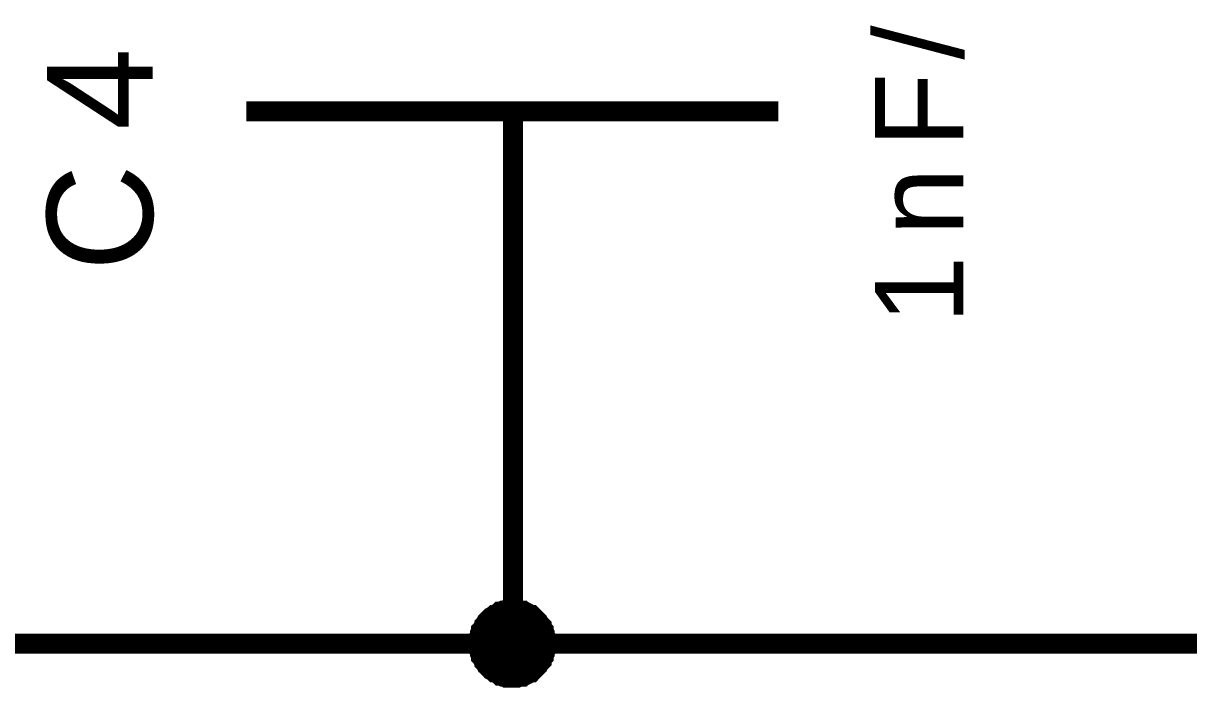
# Model space of a CAD drawing. Header units: millimetres. Extents: x -2024 to 917, y -725 to 13.
# Drawn here: x 314.8 to 332.31, y -309.45 to -299.47 of the extents above; entities that cross this region are included whole.
import ezdxf

# ---------------------------------------------------------------- set-up
doc = ezdxf.new("R2010")
doc.units = ezdxf.units.MM
doc.layers.add('Sheet', color=255, linetype='Continuous')
doc.styles.get("Standard").update_dxf_attribs({"font": 'arial.ttf'})

msp = doc.modelspace()

# ---------------------------------------------------------------- linework, layer by layer
at = {"layer": 'Sheet'}
for points, const_width in [([(334.637, -286.285), (334.637, -308.788), (322.157, -308.788)], 0.3), ([(318.152, -300.79), (326.146, -300.79)], 0.3), ([(322.157, -300.79), (322.157, -303.788)], 0.3), ([(322.157, -303.788), (322.157, -308.788)], 0.3), ([(321.644, -308.788), (321.644, -308.755), (321.644, -308.739), (321.644, -308.706), (321.661, -308.689), (321.661, -308.656), (321.661, -308.639), (321.677, -308.606), (321.677, -308.59), (321.694, -308.573), (321.71, -308.54), (321.727, -308.523), (321.727, -308.507), (321.743, -308.49), (321.76, -308.457), (321.777, -308.441), (321.793, -308.424), (321.81, -308.408), (321.826, -308.391), (321.859, -308.374), (321.876, -308.358), (321.892, -308.358), (321.909, -308.341), (321.942, -308.325), (321.959, -308.308), (321.975, -308.308), (322.008, -308.292), (322.025, -308.292), (322.058, -308.292), (322.075, -308.275), (322.108, -308.275), (322.124, -308.275), (322.157, -308.275)], 0.3), ([(321.644, -308.788), (321.644, -308.755), (321.644, -308.739), (321.644, -308.706), (321.661, -308.689), (321.661, -308.656), (321.661, -308.639), (321.677, -308.606), (321.677, -308.59), (321.694, -308.573), (321.71, -308.54), (321.727, -308.523), (321.727, -308.507), (321.743, -308.49), (321.76, -308.457), (321.777, -308.441), (321.793, -308.424), (321.81, -308.408), (321.826, -308.391), (321.859, -308.374), (321.876, -308.358), (321.892, -308.358), (321.909, -308.341), (321.942, -308.325), (321.959, -308.308), (321.975, -308.308), (322.008, -308.292), (322.025, -308.292), (322.058, -308.292), (322.075, -308.275), (322.108, -308.275), (322.124, -308.275), (322.157, -308.275)], 0.3), ([(321.644, -308.788), (321.644, -308.755), (321.644, -308.739), (321.644, -308.706), (321.661, -308.689), (321.661, -308.656), (321.661, -308.639), (321.677, -308.606), (321.677, -308.59), (321.694, -308.573), (321.71, -308.54), (321.727, -308.523), (321.727, -308.507), (321.743, -308.49), (321.76, -308.457), (321.777, -308.441), (321.793, -308.424), (321.81, -308.408), (321.826, -308.391), (321.859, -308.374), (321.876, -308.358), (321.892, -308.358), (321.909, -308.341), (321.942, -308.325), (321.959, -308.308), (321.975, -308.308), (322.008, -308.292), (322.025, -308.292), (322.058, -308.292), (322.075, -308.275), (322.108, -308.275), (322.124, -308.275), (322.157, -308.275)], 0.3), ([(321.644, -308.788), (321.644, -308.755), (321.644, -308.739), (321.644, -308.706), (321.661, -308.689), (321.661, -308.656), (321.661, -308.639), (321.677, -308.606), (321.677, -308.59), (321.694, -308.573), (321.71, -308.54), (321.727, -308.523), (321.727, -308.507), (321.743, -308.49), (321.76, -308.457), (321.777, -308.441), (321.793, -308.424), (321.81, -308.408), (321.826, -308.391), (321.859, -308.374), (321.876, -308.358), (321.892, -308.358), (321.909, -308.341), (321.942, -308.325), (321.959, -308.308), (321.975, -308.308), (322.008, -308.292), (322.025, -308.292), (322.058, -308.292), (322.075, -308.275), (322.108, -308.275), (322.124, -308.275), (322.157, -308.275)], 0.3), ([(321.644, -308.788), (321.644, -308.755), (321.644, -308.739), (321.644, -308.706), (321.661, -308.689), (321.661, -308.656), (321.661, -308.639), (321.677, -308.606), (321.677, -308.59), (321.694, -308.573), (321.71, -308.54), (321.727, -308.523), (321.727, -308.507), (321.743, -308.49), (321.76, -308.457), (321.777, -308.441), (321.793, -308.424), (321.81, -308.408), (321.826, -308.391), (321.859, -308.374), (321.876, -308.358), (321.892, -308.358), (321.909, -308.341), (321.942, -308.325), (321.959, -308.308), (321.975, -308.308), (322.008, -308.292), (322.025, -308.292), (322.058, -308.292), (322.075, -308.275), (322.108, -308.275), (322.124, -308.275), (322.157, -308.275)], 0.3), ([(321.644, -308.788), (321.644, -308.755), (321.644, -308.739), (321.644, -308.706), (321.661, -308.689), (321.661, -308.656), (321.661, -308.639), (321.677, -308.606), (321.677, -308.59), (321.694, -308.573), (321.71, -308.54), (321.727, -308.523), (321.727, -308.507), (321.743, -308.49), (321.76, -308.457), (321.777, -308.441), (321.793, -308.424), (321.81, -308.408), (321.826, -308.391), (321.859, -308.374), (321.876, -308.358), (321.892, -308.358), (321.909, -308.341), (321.942, -308.325), (321.959, -308.308), (321.975, -308.308), (322.008, -308.292), (322.025, -308.292), (322.058, -308.292), (322.075, -308.275), (322.108, -308.275), (322.124, -308.275), (322.157, -308.275)], 0.3), ([(321.644, -308.788), (321.644, -308.755), (321.644, -308.739), (321.644, -308.706), (321.661, -308.689), (321.661, -308.656), (321.661, -308.639), (321.677, -308.606), (321.677, -308.59), (321.694, -308.573), (321.71, -308.54), (321.727, -308.523), (321.727, -308.507), (321.743, -308.49), (321.76, -308.457), (321.777, -308.441), (321.793, -308.424), (321.81, -308.408), (321.826, -308.391), (321.859, -308.374), (321.876, -308.358), (321.892, -308.358), (321.909, -308.341), (321.942, -308.325), (321.959, -308.308), (321.975, -308.308), (322.008, -308.292), (322.025, -308.292), (322.058, -308.292), (322.075, -308.275), (322.108, -308.275), (322.124, -308.275), (322.157, -308.275)], 0.0991), ([(321.644, -308.788), (321.644, -308.755), (321.644, -308.739), (321.644, -308.706), (321.661, -308.689), (321.661, -308.656), (321.661, -308.639), (321.677, -308.606), (321.677, -308.59), (321.694, -308.573), (321.71, -308.54), (321.727, -308.523), (321.727, -308.507), (321.743, -308.49), (321.76, -308.457), (321.777, -308.441), (321.793, -308.424), (321.81, -308.408), (321.826, -308.391), (321.859, -308.374), (321.876, -308.358), (321.892, -308.358), (321.909, -308.341), (321.942, -308.325), (321.959, -308.308), (321.975, -308.308), (322.008, -308.292), (322.025, -308.292), (322.058, -308.292), (322.075, -308.275), (322.108, -308.275), (322.124, -308.275), (322.157, -308.275)], 0.0991), ([(321.644, -308.788), (321.644, -308.755), (321.644, -308.739), (321.644, -308.706), (321.661, -308.689), (321.661, -308.656), (321.661, -308.639), (321.677, -308.606), (321.677, -308.59), (321.694, -308.573), (321.71, -308.54), (321.727, -308.523), (321.727, -308.507), (321.743, -308.49), (321.76, -308.457), (321.777, -308.441), (321.793, -308.424), (321.81, -308.408), (321.826, -308.391), (321.859, -308.374), (321.876, -308.358), (321.892, -308.358), (321.909, -308.341), (321.942, -308.325), (321.959, -308.308), (321.975, -308.308), (322.008, -308.292), (322.025, -308.292), (322.058, -308.292), (322.075, -308.275), (322.108, -308.275), (322.124, -308.275), (322.157, -308.275)], 0.0991), ([(321.644, -308.788), (321.644, -308.755), (321.644, -308.739), (321.644, -308.706), (321.661, -308.689), (321.661, -308.656), (321.661, -308.639), (321.677, -308.606), (321.677, -308.59), (321.694, -308.573), (321.71, -308.54), (321.727, -308.523), (321.727, -308.507), (321.743, -308.49), (321.76, -308.457), (321.777, -308.441), (321.793, -308.424), (321.81, -308.408), (321.826, -308.391), (321.859, -308.374), (321.876, -308.358), (321.892, -308.358), (321.909, -308.341), (321.942, -308.325), (321.959, -308.308), (321.975, -308.308), (322.008, -308.292), (322.025, -308.292), (322.058, -308.292), (322.075, -308.275), (322.108, -308.275), (322.124, -308.275), (322.157, -308.275)], 0.0991), ([(321.644, -308.788), (321.644, -308.755), (321.644, -308.739), (321.644, -308.706), (321.661, -308.689), (321.661, -308.656), (321.661, -308.639), (321.677, -308.606), (321.677, -308.59), (321.694, -308.573), (321.71, -308.54), (321.727, -308.523), (321.727, -308.507), (321.743, -308.49), (321.76, -308.457), (321.777, -308.441), (321.793, -308.424), (321.81, -308.408), (321.826, -308.391), (321.859, -308.374), (321.876, -308.358), (321.892, -308.358), (321.909, -308.341), (321.942, -308.325), (321.959, -308.308), (321.975, -308.308), (322.008, -308.292), (322.025, -308.292), (322.058, -308.292), (322.075, -308.275), (322.108, -308.275), (322.124, -308.275), (322.157, -308.275)], 0.0991), ([(321.644, -308.788), (321.644, -308.755), (321.644, -308.739), (321.644, -308.706), (321.661, -308.689), (321.661, -308.656), (321.661, -308.639), (321.677, -308.606), (321.677, -308.59), (321.694, -308.573), (321.71, -308.54), (321.727, -308.523), (321.727, -308.507), (321.743, -308.49), (321.76, -308.457), (321.777, -308.441), (321.793, -308.424), (321.81, -308.408), (321.826, -308.391), (321.859, -308.374), (321.876, -308.358), (321.892, -308.358), (321.909, -308.341), (321.942, -308.325), (321.959, -308.308), (321.975, -308.308), (322.008, -308.292), (322.025, -308.292), (322.058, -308.292), (322.075, -308.275), (322.108, -308.275), (322.124, -308.275), (322.157, -308.275)], 0.0991), ([(322.157, -308.275), (322.157, -308.275)], 0.3), ([(322.157, -308.275), (322.174, -308.275), (322.207, -308.275), (322.223, -308.275), (322.257, -308.292), (322.273, -308.292), (322.306, -308.292), (322.323, -308.308), (322.339, -308.308), (322.372, -308.325), (322.389, -308.341), (322.406, -308.358), (322.439, -308.358), (322.455, -308.374), (322.472, -308.391), (322.488, -308.408), (322.505, -308.424), (322.521, -308.441), (322.538, -308.457), (322.554, -308.49), (322.571, -308.507), (322.588, -308.523), (322.588, -308.54), (322.604, -308.573), (322.621, -308.59), (322.621, -308.606), (322.637, -308.639), (322.637, -308.656), (322.637, -308.689), (322.654, -308.706), (322.654, -308.739), (322.654, -308.755), (322.654, -308.788)], 0.3), ([(322.157, -308.275), (322.157, -308.275)], 0.3), ([(322.157, -308.275), (322.174, -308.275), (322.207, -308.275), (322.223, -308.275), (322.257, -308.292), (322.273, -308.292), (322.306, -308.292), (322.323, -308.308), (322.339, -308.308), (322.372, -308.325), (322.389, -308.341), (322.406, -308.358), (322.439, -308.358), (322.455, -308.374), (322.472, -308.391), (322.488, -308.408), (322.505, -308.424), (322.521, -308.441), (322.538, -308.457), (322.554, -308.49), (322.571, -308.507), (322.588, -308.523), (322.588, -308.54), (322.604, -308.573), (322.621, -308.59), (322.621, -308.606), (322.637, -308.639), (322.637, -308.656), (322.637, -308.689), (322.654, -308.706), (322.654, -308.739), (322.654, -308.755), (322.654, -308.788)], 0.3), ([(322.157, -308.275), (322.157, -308.275)], 0.3), ([(322.157, -308.275), (322.174, -308.275), (322.207, -308.275), (322.223, -308.275), (322.257, -308.292), (322.273, -308.292), (322.306, -308.292), (322.323, -308.308), (322.339, -308.308), (322.372, -308.325), (322.389, -308.341), (322.406, -308.358), (322.439, -308.358), (322.455, -308.374), (322.472, -308.391), (322.488, -308.408), (322.505, -308.424), (322.521, -308.441), (322.538, -308.457), (322.554, -308.49), (322.571, -308.507), (322.588, -308.523), (322.588, -308.54), (322.604, -308.573), (322.621, -308.59), (322.621, -308.606), (322.637, -308.639), (322.637, -308.656), (322.637, -308.689), (322.654, -308.706), (322.654, -308.739), (322.654, -308.755), (322.654, -308.788)], 0.3), ([(322.157, -308.275), (322.157, -308.275)], 0.3), ([(322.157, -308.275), (322.174, -308.275), (322.207, -308.275), (322.223, -308.275), (322.257, -308.292), (322.273, -308.292), (322.306, -308.292), (322.323, -308.308), (322.339, -308.308), (322.372, -308.325), (322.389, -308.341), (322.406, -308.358), (322.439, -308.358), (322.455, -308.374), (322.472, -308.391), (322.488, -308.408), (322.505, -308.424), (322.521, -308.441), (322.538, -308.457), (322.554, -308.49), (322.571, -308.507), (322.588, -308.523), (322.588, -308.54), (322.604, -308.573), (322.621, -308.59), (322.621, -308.606), (322.637, -308.639), (322.637, -308.656), (322.637, -308.689), (322.654, -308.706), (322.654, -308.739), (322.654, -308.755), (322.654, -308.788)], 0.3), ([(322.157, -308.275), (322.157, -308.275)], 0.3), ([(322.157, -308.275), (322.174, -308.275), (322.207, -308.275), (322.223, -308.275), (322.257, -308.292), (322.273, -308.292), (322.306, -308.292), (322.323, -308.308), (322.339, -308.308), (322.372, -308.325), (322.389, -308.341), (322.406, -308.358), (322.439, -308.358), (322.455, -308.374), (322.472, -308.391), (322.488, -308.408), (322.505, -308.424), (322.521, -308.441), (322.538, -308.457), (322.554, -308.49), (322.571, -308.507), (322.588, -308.523), (322.588, -308.54), (322.604, -308.573), (322.621, -308.59), (322.621, -308.606), (322.637, -308.639), (322.637, -308.656), (322.637, -308.689), (322.654, -308.706), (322.654, -308.739), (322.654, -308.755), (322.654, -308.788)], 0.3), ([(322.157, -308.275), (322.157, -308.275)], 0.3), ([(322.157, -308.275), (322.174, -308.275), (322.207, -308.275), (322.223, -308.275), (322.257, -308.292), (322.273, -308.292), (322.306, -308.292), (322.323, -308.308), (322.339, -308.308), (322.372, -308.325), (322.389, -308.341), (322.406, -308.358), (322.439, -308.358), (322.455, -308.374), (322.472, -308.391), (322.488, -308.408), (322.505, -308.424), (322.521, -308.441), (322.538, -308.457), (322.554, -308.49), (322.571, -308.507), (322.588, -308.523), (322.588, -308.54), (322.604, -308.573), (322.621, -308.59), (322.621, -308.606), (322.637, -308.639), (322.637, -308.656), (322.637, -308.689), (322.654, -308.706), (322.654, -308.739), (322.654, -308.755), (322.654, -308.788)], 0.3), ([(322.157, -308.275), (322.157, -308.275)], 0.0991), ([(322.157, -308.275), (322.174, -308.275), (322.207, -308.275), (322.223, -308.275), (322.257, -308.292), (322.273, -308.292), (322.306, -308.292), (322.323, -308.308), (322.339, -308.308), (322.372, -308.325), (322.389, -308.341), (322.406, -308.358), (322.439, -308.358), (322.455, -308.374), (322.472, -308.391), (322.488, -308.408), (322.505, -308.424), (322.521, -308.441), (322.538, -308.457), (322.554, -308.49), (322.571, -308.507), (322.588, -308.523), (322.588, -308.54), (322.604, -308.573), (322.621, -308.59), (322.621, -308.606), (322.637, -308.639), (322.637, -308.656), (322.637, -308.689), (322.654, -308.706), (322.654, -308.739), (322.654, -308.755), (322.654, -308.788)], 0.0991), ([(322.157, -308.275), (322.157, -308.275)], 0.0991), ([(322.157, -308.275), (322.174, -308.275), (322.207, -308.275), (322.223, -308.275), (322.257, -308.292), (322.273, -308.292), (322.306, -308.292), (322.323, -308.308), (322.339, -308.308), (322.372, -308.325), (322.389, -308.341), (322.406, -308.358), (322.439, -308.358), (322.455, -308.374), (322.472, -308.391), (322.488, -308.408), (322.505, -308.424), (322.521, -308.441), (322.538, -308.457), (322.554, -308.49), (322.571, -308.507), (322.588, -308.523), (322.588, -308.54), (322.604, -308.573), (322.621, -308.59), (322.621, -308.606), (322.637, -308.639), (322.637, -308.656), (322.637, -308.689), (322.654, -308.706), (322.654, -308.739), (322.654, -308.755), (322.654, -308.788)], 0.0991), ([(322.157, -308.275), (322.157, -308.275)], 0.0991), ([(322.157, -308.275), (322.174, -308.275), (322.207, -308.275), (322.223, -308.275), (322.257, -308.292), (322.273, -308.292), (322.306, -308.292), (322.323, -308.308), (322.339, -308.308), (322.372, -308.325), (322.389, -308.341), (322.406, -308.358), (322.439, -308.358), (322.455, -308.374), (322.472, -308.391), (322.488, -308.408), (322.505, -308.424), (322.521, -308.441), (322.538, -308.457), (322.554, -308.49), (322.571, -308.507), (322.588, -308.523), (322.588, -308.54), (322.604, -308.573), (322.621, -308.59), (322.621, -308.606), (322.637, -308.639), (322.637, -308.656), (322.637, -308.689), (322.654, -308.706), (322.654, -308.739), (322.654, -308.755), (322.654, -308.788)], 0.0991), ([(322.157, -308.275), (322.157, -308.275)], 0.0991), ([(322.157, -308.275), (322.174, -308.275), (322.207, -308.275), (322.223, -308.275), (322.257, -308.292), (322.273, -308.292), (322.306, -308.292), (322.323, -308.308), (322.339, -308.308), (322.372, -308.325), (322.389, -308.341), (322.406, -308.358), (322.439, -308.358), (322.455, -308.374), (322.472, -308.391), (322.488, -308.408), (322.505, -308.424), (322.521, -308.441), (322.538, -308.457), (322.554, -308.49), (322.571, -308.507), (322.588, -308.523), (322.588, -308.54), (322.604, -308.573), (322.621, -308.59), (322.621, -308.606), (322.637, -308.639), (322.637, -308.656), (322.637, -308.689), (322.654, -308.706), (322.654, -308.739), (322.654, -308.755), (322.654, -308.788)], 0.0991), ([(322.157, -308.275), (322.157, -308.275)], 0.0991), ([(322.157, -308.275), (322.174, -308.275), (322.207, -308.275), (322.223, -308.275), (322.257, -308.292), (322.273, -308.292), (322.306, -308.292), (322.323, -308.308), (322.339, -308.308), (322.372, -308.325), (322.389, -308.341), (322.406, -308.358), (322.439, -308.358), (322.455, -308.374), (322.472, -308.391), (322.488, -308.408), (322.505, -308.424), (322.521, -308.441), (322.538, -308.457), (322.554, -308.49), (322.571, -308.507), (322.588, -308.523), (322.588, -308.54), (322.604, -308.573), (322.621, -308.59), (322.621, -308.606), (322.637, -308.639), (322.637, -308.656), (322.637, -308.689), (322.654, -308.706), (322.654, -308.739), (322.654, -308.755), (322.654, -308.788)], 0.0991), ([(322.157, -308.275), (322.157, -308.275)], 0.0991), ([(322.157, -308.275), (322.174, -308.275), (322.207, -308.275), (322.223, -308.275), (322.257, -308.292), (322.273, -308.292), (322.306, -308.292), (322.323, -308.308), (322.339, -308.308), (322.372, -308.325), (322.389, -308.341), (322.406, -308.358), (322.439, -308.358), (322.455, -308.374), (322.472, -308.391), (322.488, -308.408), (322.505, -308.424), (322.521, -308.441), (322.538, -308.457), (322.554, -308.49), (322.571, -308.507), (322.588, -308.523), (322.588, -308.54), (322.604, -308.573), (322.621, -308.59), (322.621, -308.606), (322.637, -308.639), (322.637, -308.656), (322.637, -308.689), (322.654, -308.706), (322.654, -308.739), (322.654, -308.755), (322.654, -308.788)], 0.0991), ([(322.157, -308.788), (307.162, -308.788), (297.165, -308.788)], 0.3), ([(322.157, -309.302), (322.124, -309.302), (322.108, -309.302), (322.075, -309.302), (322.058, -309.285), (322.025, -309.285), (322.008, -309.285), (321.975, -309.269), (321.959, -309.269), (321.942, -309.252), (321.909, -309.235), (321.892, -309.219), (321.876, -309.219), (321.859, -309.202), (321.826, -309.186), (321.81, -309.169), (321.793, -309.153), (321.777, -309.136), (321.76, -309.12), (321.743, -309.086), (321.727, -309.07), (321.727, -309.053), (321.71, -309.037), (321.694, -309.004), (321.677, -308.987), (321.677, -308.971), (321.661, -308.937), (321.661, -308.921), (321.661, -308.888), (321.644, -308.871), (321.644, -308.838), (321.644, -308.821), (321.644, -308.788)], 0.3), ([(321.644, -308.788), (321.644, -308.788)], 0.3), ([(322.157, -309.302), (322.124, -309.302), (322.108, -309.302), (322.075, -309.302), (322.058, -309.285), (322.025, -309.285), (322.008, -309.285), (321.975, -309.269), (321.959, -309.269), (321.942, -309.252), (321.909, -309.235), (321.892, -309.219), (321.876, -309.219), (321.859, -309.202), (321.826, -309.186), (321.81, -309.169), (321.793, -309.153), (321.777, -309.136), (321.76, -309.12), (321.743, -309.086), (321.727, -309.07), (321.727, -309.053), (321.71, -309.037), (321.694, -309.004), (321.677, -308.987), (321.677, -308.971), (321.661, -308.937), (321.661, -308.921), (321.661, -308.888), (321.644, -308.871), (321.644, -308.838), (321.644, -308.821), (321.644, -308.788)], 0.3), ([(321.644, -308.788), (321.644, -308.788)], 0.3), ([(322.157, -309.302), (322.124, -309.302), (322.108, -309.302), (322.075, -309.302), (322.058, -309.285), (322.025, -309.285), (322.008, -309.285), (321.975, -309.269), (321.959, -309.269), (321.942, -309.252), (321.909, -309.235), (321.892, -309.219), (321.876, -309.219), (321.859, -309.202), (321.826, -309.186), (321.81, -309.169), (321.793, -309.153), (321.777, -309.136), (321.76, -309.12), (321.743, -309.086), (321.727, -309.07), (321.727, -309.053), (321.71, -309.037), (321.694, -309.004), (321.677, -308.987), (321.677, -308.971), (321.661, -308.937), (321.661, -308.921), (321.661, -308.888), (321.644, -308.871), (321.644, -308.838), (321.644, -308.821), (321.644, -308.788)], 0.3), ([(321.644, -308.788), (321.644, -308.788)], 0.3), ([(322.157, -309.302), (322.124, -309.302), (322.108, -309.302), (322.075, -309.302), (322.058, -309.285), (322.025, -309.285), (322.008, -309.285), (321.975, -309.269), (321.959, -309.269), (321.942, -309.252), (321.909, -309.235), (321.892, -309.219), (321.876, -309.219), (321.859, -309.202), (321.826, -309.186), (321.81, -309.169), (321.793, -309.153), (321.777, -309.136), (321.76, -309.12), (321.743, -309.086), (321.727, -309.07), (321.727, -309.053), (321.71, -309.037), (321.694, -309.004), (321.677, -308.987), (321.677, -308.971), (321.661, -308.937), (321.661, -308.921), (321.661, -308.888), (321.644, -308.871), (321.644, -308.838), (321.644, -308.821), (321.644, -308.788)], 0.3), ([(321.644, -308.788), (321.644, -308.788)], 0.3), ([(322.157, -309.302), (322.124, -309.302), (322.108, -309.302), (322.075, -309.302), (322.058, -309.285), (322.025, -309.285), (322.008, -309.285), (321.975, -309.269), (321.959, -309.269), (321.942, -309.252), (321.909, -309.235), (321.892, -309.219), (321.876, -309.219), (321.859, -309.202), (321.826, -309.186), (321.81, -309.169), (321.793, -309.153), (321.777, -309.136), (321.76, -309.12), (321.743, -309.086), (321.727, -309.07), (321.727, -309.053), (321.71, -309.037), (321.694, -309.004), (321.677, -308.987), (321.677, -308.971), (321.661, -308.937), (321.661, -308.921), (321.661, -308.888), (321.644, -308.871), (321.644, -308.838), (321.644, -308.821), (321.644, -308.788)], 0.3), ([(321.644, -308.788), (321.644, -308.788)], 0.3), ([(322.157, -309.302), (322.124, -309.302), (322.108, -309.302), (322.075, -309.302), (322.058, -309.285), (322.025, -309.285), (322.008, -309.285), (321.975, -309.269), (321.959, -309.269), (321.942, -309.252), (321.909, -309.235), (321.892, -309.219), (321.876, -309.219), (321.859, -309.202), (321.826, -309.186), (321.81, -309.169), (321.793, -309.153), (321.777, -309.136), (321.76, -309.12), (321.743, -309.086), (321.727, -309.07), (321.727, -309.053), (321.71, -309.037), (321.694, -309.004), (321.677, -308.987), (321.677, -308.971), (321.661, -308.937), (321.661, -308.921), (321.661, -308.888), (321.644, -308.871), (321.644, -308.838), (321.644, -308.821), (321.644, -308.788)], 0.3), ([(321.644, -308.788), (321.644, -308.788)], 0.3), ([(322.157, -309.302), (322.124, -309.302), (322.108, -309.302), (322.075, -309.302), (322.058, -309.285), (322.025, -309.285), (322.008, -309.285), (321.975, -309.269), (321.959, -309.269), (321.942, -309.252), (321.909, -309.235), (321.892, -309.219), (321.876, -309.219), (321.859, -309.202), (321.826, -309.186), (321.81, -309.169), (321.793, -309.153), (321.777, -309.136), (321.76, -309.12), (321.743, -309.086), (321.727, -309.07), (321.727, -309.053), (321.71, -309.037), (321.694, -309.004), (321.677, -308.987), (321.677, -308.971), (321.661, -308.937), (321.661, -308.921), (321.661, -308.888), (321.644, -308.871), (321.644, -308.838), (321.644, -308.821), (321.644, -308.788)], 0.0991), ([(321.644, -308.788), (321.644, -308.788)], 0.0991), ([(322.157, -309.302), (322.124, -309.302), (322.108, -309.302), (322.075, -309.302), (322.058, -309.285), (322.025, -309.285), (322.008, -309.285), (321.975, -309.269), (321.959, -309.269), (321.942, -309.252), (321.909, -309.235), (321.892, -309.219), (321.876, -309.219), (321.859, -309.202), (321.826, -309.186), (321.81, -309.169), (321.793, -309.153), (321.777, -309.136), (321.76, -309.12), (321.743, -309.086), (321.727, -309.07), (321.727, -309.053), (321.71, -309.037), (321.694, -309.004), (321.677, -308.987), (321.677, -308.971), (321.661, -308.937), (321.661, -308.921), (321.661, -308.888), (321.644, -308.871), (321.644, -308.838), (321.644, -308.821), (321.644, -308.788)], 0.0991), ([(321.644, -308.788), (321.644, -308.788)], 0.0991), ([(322.157, -309.302), (322.124, -309.302), (322.108, -309.302), (322.075, -309.302), (322.058, -309.285), (322.025, -309.285), (322.008, -309.285), (321.975, -309.269), (321.959, -309.269), (321.942, -309.252), (321.909, -309.235), (321.892, -309.219), (321.876, -309.219), (321.859, -309.202), (321.826, -309.186), (321.81, -309.169), (321.793, -309.153), (321.777, -309.136), (321.76, -309.12), (321.743, -309.086), (321.727, -309.07), (321.727, -309.053), (321.71, -309.037), (321.694, -309.004), (321.677, -308.987), (321.677, -308.971), (321.661, -308.937), (321.661, -308.921), (321.661, -308.888), (321.644, -308.871), (321.644, -308.838), (321.644, -308.821), (321.644, -308.788)], 0.0991), ([(321.644, -308.788), (321.644, -308.788)], 0.0991), ([(322.157, -309.302), (322.124, -309.302), (322.108, -309.302), (322.075, -309.302), (322.058, -309.285), (322.025, -309.285), (322.008, -309.285), (321.975, -309.269), (321.959, -309.269), (321.942, -309.252), (321.909, -309.235), (321.892, -309.219), (321.876, -309.219), (321.859, -309.202), (321.826, -309.186), (321.81, -309.169), (321.793, -309.153), (321.777, -309.136), (321.76, -309.12), (321.743, -309.086), (321.727, -309.07), (321.727, -309.053), (321.71, -309.037), (321.694, -309.004), (321.677, -308.987), (321.677, -308.971), (321.661, -308.937), (321.661, -308.921), (321.661, -308.888), (321.644, -308.871), (321.644, -308.838), (321.644, -308.821), (321.644, -308.788)], 0.0991), ([(321.644, -308.788), (321.644, -308.788)], 0.0991), ([(322.157, -309.302), (322.124, -309.302), (322.108, -309.302), (322.075, -309.302), (322.058, -309.285), (322.025, -309.285), (322.008, -309.285), (321.975, -309.269), (321.959, -309.269), (321.942, -309.252), (321.909, -309.235), (321.892, -309.219), (321.876, -309.219), (321.859, -309.202), (321.826, -309.186), (321.81, -309.169), (321.793, -309.153), (321.777, -309.136), (321.76, -309.12), (321.743, -309.086), (321.727, -309.07), (321.727, -309.053), (321.71, -309.037), (321.694, -309.004), (321.677, -308.987), (321.677, -308.971), (321.661, -308.937), (321.661, -308.921), (321.661, -308.888), (321.644, -308.871), (321.644, -308.838), (321.644, -308.821), (321.644, -308.788)], 0.0991), ([(321.644, -308.788), (321.644, -308.788)], 0.0991), ([(322.157, -309.302), (322.124, -309.302), (322.108, -309.302), (322.075, -309.302), (322.058, -309.285), (322.025, -309.285), (322.008, -309.285), (321.975, -309.269), (321.959, -309.269), (321.942, -309.252), (321.909, -309.235), (321.892, -309.219), (321.876, -309.219), (321.859, -309.202), (321.826, -309.186), (321.81, -309.169), (321.793, -309.153), (321.777, -309.136), (321.76, -309.12), (321.743, -309.086), (321.727, -309.07), (321.727, -309.053), (321.71, -309.037), (321.694, -309.004), (321.677, -308.987), (321.677, -308.971), (321.661, -308.937), (321.661, -308.921), (321.661, -308.888), (321.644, -308.871), (321.644, -308.838), (321.644, -308.821), (321.644, -308.788)], 0.0991), ([(321.644, -308.788), (321.644, -308.788)], 0.0991), ([(322.654, -308.788), (322.654, -308.821), (322.654, -308.838), (322.654, -308.871), (322.637, -308.888), (322.637, -308.921), (322.637, -308.937), (322.621, -308.971), (322.621, -308.987), (322.604, -309.004), (322.588, -309.037), (322.588, -309.053), (322.571, -309.07), (322.554, -309.086), (322.538, -309.12), (322.521, -309.136), (322.505, -309.153), (322.488, -309.169), (322.472, -309.186), (322.455, -309.202), (322.439, -309.219), (322.406, -309.219), (322.389, -309.235), (322.372, -309.252), (322.339, -309.269), (322.323, -309.269), (322.306, -309.285), (322.273, -309.285), (322.257, -309.285), (322.223, -309.302), (322.207, -309.302), (322.174, -309.302), (322.157, -309.302)], 0.3), ([(322.654, -308.788), (322.654, -308.821), (322.654, -308.838), (322.654, -308.871), (322.637, -308.888), (322.637, -308.921), (322.637, -308.937), (322.621, -308.971), (322.621, -308.987), (322.604, -309.004), (322.588, -309.037), (322.588, -309.053), (322.571, -309.07), (322.554, -309.086), (322.538, -309.12), (322.521, -309.136), (322.505, -309.153), (322.488, -309.169), (322.472, -309.186), (322.455, -309.202), (322.439, -309.219), (322.406, -309.219), (322.389, -309.235), (322.372, -309.252), (322.339, -309.269), (322.323, -309.269), (322.306, -309.285), (322.273, -309.285), (322.257, -309.285), (322.223, -309.302), (322.207, -309.302), (322.174, -309.302), (322.157, -309.302)], 0.3), ([(322.654, -308.788), (322.654, -308.821), (322.654, -308.838), (322.654, -308.871), (322.637, -308.888), (322.637, -308.921), (322.637, -308.937), (322.621, -308.971), (322.621, -308.987), (322.604, -309.004), (322.588, -309.037), (322.588, -309.053), (322.571, -309.07), (322.554, -309.086), (322.538, -309.12), (322.521, -309.136), (322.505, -309.153), (322.488, -309.169), (322.472, -309.186), (322.455, -309.202), (322.439, -309.219), (322.406, -309.219), (322.389, -309.235), (322.372, -309.252), (322.339, -309.269), (322.323, -309.269), (322.306, -309.285), (322.273, -309.285), (322.257, -309.285), (322.223, -309.302), (322.207, -309.302), (322.174, -309.302), (322.157, -309.302)], 0.3), ([(322.654, -308.788), (322.654, -308.821), (322.654, -308.838), (322.654, -308.871), (322.637, -308.888), (322.637, -308.921), (322.637, -308.937), (322.621, -308.971), (322.621, -308.987), (322.604, -309.004), (322.588, -309.037), (322.588, -309.053), (322.571, -309.07), (322.554, -309.086), (322.538, -309.12), (322.521, -309.136), (322.505, -309.153), (322.488, -309.169), (322.472, -309.186), (322.455, -309.202), (322.439, -309.219), (322.406, -309.219), (322.389, -309.235), (322.372, -309.252), (322.339, -309.269), (322.323, -309.269), (322.306, -309.285), (322.273, -309.285), (322.257, -309.285), (322.223, -309.302), (322.207, -309.302), (322.174, -309.302), (322.157, -309.302)], 0.3), ([(322.654, -308.788), (322.654, -308.821), (322.654, -308.838), (322.654, -308.871), (322.637, -308.888), (322.637, -308.921), (322.637, -308.937), (322.621, -308.971), (322.621, -308.987), (322.604, -309.004), (322.588, -309.037), (322.588, -309.053), (322.571, -309.07), (322.554, -309.086), (322.538, -309.12), (322.521, -309.136), (322.505, -309.153), (322.488, -309.169), (322.472, -309.186), (322.455, -309.202), (322.439, -309.219), (322.406, -309.219), (322.389, -309.235), (322.372, -309.252), (322.339, -309.269), (322.323, -309.269), (322.306, -309.285), (322.273, -309.285), (322.257, -309.285), (322.223, -309.302), (322.207, -309.302), (322.174, -309.302), (322.157, -309.302)], 0.3), ([(322.654, -308.788), (322.654, -308.821), (322.654, -308.838), (322.654, -308.871), (322.637, -308.888), (322.637, -308.921), (322.637, -308.937), (322.621, -308.971), (322.621, -308.987), (322.604, -309.004), (322.588, -309.037), (322.588, -309.053), (322.571, -309.07), (322.554, -309.086), (322.538, -309.12), (322.521, -309.136), (322.505, -309.153), (322.488, -309.169), (322.472, -309.186), (322.455, -309.202), (322.439, -309.219), (322.406, -309.219), (322.389, -309.235), (322.372, -309.252), (322.339, -309.269), (322.323, -309.269), (322.306, -309.285), (322.273, -309.285), (322.257, -309.285), (322.223, -309.302), (322.207, -309.302), (322.174, -309.302), (322.157, -309.302)], 0.3), ([(322.654, -308.788), (322.654, -308.821), (322.654, -308.838), (322.654, -308.871), (322.637, -308.888), (322.637, -308.921), (322.637, -308.937), (322.621, -308.971), (322.621, -308.987), (322.604, -309.004), (322.588, -309.037), (322.588, -309.053), (322.571, -309.07), (322.554, -309.086), (322.538, -309.12), (322.521, -309.136), (322.505, -309.153), (322.488, -309.169), (322.472, -309.186), (322.455, -309.202), (322.439, -309.219), (322.406, -309.219), (322.389, -309.235), (322.372, -309.252), (322.339, -309.269), (322.323, -309.269), (322.306, -309.285), (322.273, -309.285), (322.257, -309.285), (322.223, -309.302), (322.207, -309.302), (322.174, -309.302), (322.157, -309.302)], 0.0991), ([(322.654, -308.788), (322.654, -308.821), (322.654, -308.838), (322.654, -308.871), (322.637, -308.888), (322.637, -308.921), (322.637, -308.937), (322.621, -308.971), (322.621, -308.987), (322.604, -309.004), (322.588, -309.037), (322.588, -309.053), (322.571, -309.07), (322.554, -309.086), (322.538, -309.12), (322.521, -309.136), (322.505, -309.153), (322.488, -309.169), (322.472, -309.186), (322.455, -309.202), (322.439, -309.219), (322.406, -309.219), (322.389, -309.235), (322.372, -309.252), (322.339, -309.269), (322.323, -309.269), (322.306, -309.285), (322.273, -309.285), (322.257, -309.285), (322.223, -309.302), (322.207, -309.302), (322.174, -309.302), (322.157, -309.302)], 0.0991), ([(322.654, -308.788), (322.654, -308.821), (322.654, -308.838), (322.654, -308.871), (322.637, -308.888), (322.637, -308.921), (322.637, -308.937), (322.621, -308.971), (322.621, -308.987), (322.604, -309.004), (322.588, -309.037), (322.588, -309.053), (322.571, -309.07), (322.554, -309.086), (322.538, -309.12), (322.521, -309.136), (322.505, -309.153), (322.488, -309.169), (322.472, -309.186), (322.455, -309.202), (322.439, -309.219), (322.406, -309.219), (322.389, -309.235), (322.372, -309.252), (322.339, -309.269), (322.323, -309.269), (322.306, -309.285), (322.273, -309.285), (322.257, -309.285), (322.223, -309.302), (322.207, -309.302), (322.174, -309.302), (322.157, -309.302)], 0.0991), ([(322.654, -308.788), (322.654, -308.821), (322.654, -308.838), (322.654, -308.871), (322.637, -308.888), (322.637, -308.921), (322.637, -308.937), (322.621, -308.971), (322.621, -308.987), (322.604, -309.004), (322.588, -309.037), (322.588, -309.053), (322.571, -309.07), (322.554, -309.086), (322.538, -309.12), (322.521, -309.136), (322.505, -309.153), (322.488, -309.169), (322.472, -309.186), (322.455, -309.202), (322.439, -309.219), (322.406, -309.219), (322.389, -309.235), (322.372, -309.252), (322.339, -309.269), (322.323, -309.269), (322.306, -309.285), (322.273, -309.285), (322.257, -309.285), (322.223, -309.302), (322.207, -309.302), (322.174, -309.302), (322.157, -309.302)], 0.0991), ([(322.654, -308.788), (322.654, -308.821), (322.654, -308.838), (322.654, -308.871), (322.637, -308.888), (322.637, -308.921), (322.637, -308.937), (322.621, -308.971), (322.621, -308.987), (322.604, -309.004), (322.588, -309.037), (322.588, -309.053), (322.571, -309.07), (322.554, -309.086), (322.538, -309.12), (322.521, -309.136), (322.505, -309.153), (322.488, -309.169), (322.472, -309.186), (322.455, -309.202), (322.439, -309.219), (322.406, -309.219), (322.389, -309.235), (322.372, -309.252), (322.339, -309.269), (322.323, -309.269), (322.306, -309.285), (322.273, -309.285), (322.257, -309.285), (322.223, -309.302), (322.207, -309.302), (322.174, -309.302), (322.157, -309.302)], 0.0991), ([(322.654, -308.788), (322.654, -308.821), (322.654, -308.838), (322.654, -308.871), (322.637, -308.888), (322.637, -308.921), (322.637, -308.937), (322.621, -308.971), (322.621, -308.987), (322.604, -309.004), (322.588, -309.037), (322.588, -309.053), (322.571, -309.07), (322.554, -309.086), (322.538, -309.12), (322.521, -309.136), (322.505, -309.153), (322.488, -309.169), (322.472, -309.186), (322.455, -309.202), (322.439, -309.219), (322.406, -309.219), (322.389, -309.235), (322.372, -309.252), (322.339, -309.269), (322.323, -309.269), (322.306, -309.285), (322.273, -309.285), (322.257, -309.285), (322.223, -309.302), (322.207, -309.302), (322.174, -309.302), (322.157, -309.302)], 0.0991), ([(322.654, -308.788), (322.654, -308.788), (322.654, -308.788), (322.654, -308.788), (322.654, -308.788), (322.654, -308.788), (322.654, -308.788), (322.654, -308.788), (322.654, -308.788), (322.654, -308.788), (322.654, -308.788), (322.654, -308.788), (322.654, -308.788), (322.654, -308.788), (322.654, -308.788), (322.654, -308.788), (322.654, -308.788), (322.654, -308.788), (322.654, -308.788), (322.654, -308.788), (322.654, -308.788), (322.654, -308.788), (322.654, -308.788), (322.654, -308.788), (322.654, -308.788), (322.654, -308.788), (322.654, -308.788), (322.654, -308.788), (322.654, -308.788), (322.654, -308.788), (322.654, -308.788), (322.654, -308.788), (322.654, -308.788)], 0.3), ([(322.654, -308.788), (322.654, -308.788)], 0.3), ([(322.654, -308.788), (322.654, -308.788), (322.654, -308.788), (322.654, -308.788), (322.654, -308.788), (322.654, -308.788), (322.654, -308.788), (322.654, -308.788), (322.654, -308.788), (322.654, -308.788), (322.654, -308.788), (322.654, -308.788), (322.654, -308.788), (322.654, -308.788), (322.654, -308.788), (322.654, -308.788), (322.654, -308.788), (322.654, -308.788), (322.654, -308.788), (322.654, -308.788), (322.654, -308.788), (322.654, -308.788), (322.654, -308.788), (322.654, -308.788), (322.654, -308.788), (322.654, -308.788), (322.654, -308.788), (322.654, -308.788), (322.654, -308.788), (322.654, -308.788), (322.654, -308.788), (322.654, -308.788), (322.654, -308.788)], 0.3), ([(322.654, -308.788), (322.654, -308.788)], 0.3), ([(322.654, -308.788), (322.654, -308.788), (322.654, -308.788), (322.654, -308.788), (322.654, -308.788), (322.654, -308.788), (322.654, -308.788), (322.654, -308.788), (322.654, -308.788), (322.654, -308.788), (322.654, -308.788), (322.654, -308.788), (322.654, -308.788), (322.654, -308.788), (322.654, -308.788), (322.654, -308.788), (322.654, -308.788), (322.654, -308.788), (322.654, -308.788), (322.654, -308.788), (322.654, -308.788), (322.654, -308.788), (322.654, -308.788), (322.654, -308.788), (322.654, -308.788), (322.654, -308.788), (322.654, -308.788), (322.654, -308.788), (322.654, -308.788), (322.654, -308.788), (322.654, -308.788), (322.654, -308.788), (322.654, -308.788)], 0.3), ([(322.654, -308.788), (322.654, -308.788)], 0.3), ([(322.654, -308.788), (322.654, -308.788), (322.654, -308.788), (322.654, -308.788), (322.654, -308.788), (322.654, -308.788), (322.654, -308.788), (322.654, -308.788), (322.654, -308.788), (322.654, -308.788), (322.654, -308.788), (322.654, -308.788), (322.654, -308.788), (322.654, -308.788), (322.654, -308.788), (322.654, -308.788), (322.654, -308.788), (322.654, -308.788), (322.654, -308.788), (322.654, -308.788), (322.654, -308.788), (322.654, -308.788), (322.654, -308.788), (322.654, -308.788), (322.654, -308.788), (322.654, -308.788), (322.654, -308.788), (322.654, -308.788), (322.654, -308.788), (322.654, -308.788), (322.654, -308.788), (322.654, -308.788), (322.654, -308.788)], 0.3), ([(322.654, -308.788), (322.654, -308.788)], 0.3), ([(322.654, -308.788), (322.654, -308.788), (322.654, -308.788), (322.654, -308.788), (322.654, -308.788), (322.654, -308.788), (322.654, -308.788), (322.654, -308.788), (322.654, -308.788), (322.654, -308.788), (322.654, -308.788), (322.654, -308.788), (322.654, -308.788), (322.654, -308.788), (322.654, -308.788), (322.654, -308.788), (322.654, -308.788), (322.654, -308.788), (322.654, -308.788), (322.654, -308.788), (322.654, -308.788), (322.654, -308.788), (322.654, -308.788), (322.654, -308.788), (322.654, -308.788), (322.654, -308.788), (322.654, -308.788), (322.654, -308.788), (322.654, -308.788), (322.654, -308.788), (322.654, -308.788), (322.654, -308.788), (322.654, -308.788)], 0.3), ([(322.654, -308.788), (322.654, -308.788)], 0.3), ([(322.654, -308.788), (322.654, -308.788), (322.654, -308.788), (322.654, -308.788), (322.654, -308.788), (322.654, -308.788), (322.654, -308.788), (322.654, -308.788), (322.654, -308.788), (322.654, -308.788), (322.654, -308.788), (322.654, -308.788), (322.654, -308.788), (322.654, -308.788), (322.654, -308.788), (322.654, -308.788), (322.654, -308.788), (322.654, -308.788), (322.654, -308.788), (322.654, -308.788), (322.654, -308.788), (322.654, -308.788), (322.654, -308.788), (322.654, -308.788), (322.654, -308.788), (322.654, -308.788), (322.654, -308.788), (322.654, -308.788), (322.654, -308.788), (322.654, -308.788), (322.654, -308.788), (322.654, -308.788), (322.654, -308.788)], 0.3), ([(322.654, -308.788), (322.654, -308.788)], 0.3), ([(322.654, -308.788), (322.654, -308.788), (322.654, -308.788), (322.654, -308.788), (322.654, -308.788), (322.654, -308.788), (322.654, -308.788), (322.654, -308.788), (322.654, -308.788), (322.654, -308.788), (322.654, -308.788), (322.654, -308.788), (322.654, -308.788), (322.654, -308.788), (322.654, -308.788), (322.654, -308.788), (322.654, -308.788), (322.654, -308.788), (322.654, -308.788), (322.654, -308.788), (322.654, -308.788), (322.654, -308.788), (322.654, -308.788), (322.654, -308.788), (322.654, -308.788), (322.654, -308.788), (322.654, -308.788), (322.654, -308.788), (322.654, -308.788), (322.654, -308.788), (322.654, -308.788), (322.654, -308.788), (322.654, -308.788)], 0.0991), ([(322.654, -308.788), (322.654, -308.788)], 0.0991), ([(322.654, -308.788), (322.654, -308.788), (322.654, -308.788), (322.654, -308.788), (322.654, -308.788), (322.654, -308.788), (322.654, -308.788), (322.654, -308.788), (322.654, -308.788), (322.654, -308.788), (322.654, -308.788), (322.654, -308.788), (322.654, -308.788), (322.654, -308.788), (322.654, -308.788), (322.654, -308.788), (322.654, -308.788), (322.654, -308.788), (322.654, -308.788), (322.654, -308.788), (322.654, -308.788), (322.654, -308.788), (322.654, -308.788), (322.654, -308.788), (322.654, -308.788), (322.654, -308.788), (322.654, -308.788), (322.654, -308.788), (322.654, -308.788), (322.654, -308.788), (322.654, -308.788), (322.654, -308.788), (322.654, -308.788)], 0.0991), ([(322.654, -308.788), (322.654, -308.788)], 0.0991), ([(322.654, -308.788), (322.654, -308.788), (322.654, -308.788), (322.654, -308.788), (322.654, -308.788), (322.654, -308.788), (322.654, -308.788), (322.654, -308.788), (322.654, -308.788), (322.654, -308.788), (322.654, -308.788), (322.654, -308.788), (322.654, -308.788), (322.654, -308.788), (322.654, -308.788), (322.654, -308.788), (322.654, -308.788), (322.654, -308.788), (322.654, -308.788), (322.654, -308.788), (322.654, -308.788), (322.654, -308.788), (322.654, -308.788), (322.654, -308.788), (322.654, -308.788), (322.654, -308.788), (322.654, -308.788), (322.654, -308.788), (322.654, -308.788), (322.654, -308.788), (322.654, -308.788), (322.654, -308.788), (322.654, -308.788)], 0.0991), ([(322.654, -308.788), (322.654, -308.788)], 0.0991), ([(322.654, -308.788), (322.654, -308.788), (322.654, -308.788), (322.654, -308.788), (322.654, -308.788), (322.654, -308.788), (322.654, -308.788), (322.654, -308.788), (322.654, -308.788), (322.654, -308.788), (322.654, -308.788), (322.654, -308.788), (322.654, -308.788), (322.654, -308.788), (322.654, -308.788), (322.654, -308.788), (322.654, -308.788), (322.654, -308.788), (322.654, -308.788), (322.654, -308.788), (322.654, -308.788), (322.654, -308.788), (322.654, -308.788), (322.654, -308.788), (322.654, -308.788), (322.654, -308.788), (322.654, -308.788), (322.654, -308.788), (322.654, -308.788), (322.654, -308.788), (322.654, -308.788), (322.654, -308.788), (322.654, -308.788)], 0.0991), ([(322.654, -308.788), (322.654, -308.788)], 0.0991), ([(322.654, -308.788), (322.654, -308.788), (322.654, -308.788), (322.654, -308.788), (322.654, -308.788), (322.654, -308.788), (322.654, -308.788), (322.654, -308.788), (322.654, -308.788), (322.654, -308.788), (322.654, -308.788), (322.654, -308.788), (322.654, -308.788), (322.654, -308.788), (322.654, -308.788), (322.654, -308.788), (322.654, -308.788), (322.654, -308.788), (322.654, -308.788), (322.654, -308.788), (322.654, -308.788), (322.654, -308.788), (322.654, -308.788), (322.654, -308.788), (322.654, -308.788), (322.654, -308.788), (322.654, -308.788), (322.654, -308.788), (322.654, -308.788), (322.654, -308.788), (322.654, -308.788), (322.654, -308.788), (322.654, -308.788)], 0.0991), ([(322.654, -308.788), (322.654, -308.788)], 0.0991), ([(322.654, -308.788), (322.654, -308.788), (322.654, -308.788), (322.654, -308.788), (322.654, -308.788), (322.654, -308.788), (322.654, -308.788), (322.654, -308.788), (322.654, -308.788), (322.654, -308.788), (322.654, -308.788), (322.654, -308.788), (322.654, -308.788), (322.654, -308.788), (322.654, -308.788), (322.654, -308.788), (322.654, -308.788), (322.654, -308.788), (322.654, -308.788), (322.654, -308.788), (322.654, -308.788), (322.654, -308.788), (322.654, -308.788), (322.654, -308.788), (322.654, -308.788), (322.654, -308.788), (322.654, -308.788), (322.654, -308.788), (322.654, -308.788), (322.654, -308.788), (322.654, -308.788), (322.654, -308.788), (322.654, -308.788)], 0.0991), ([(322.654, -308.788), (322.654, -308.788)], 0.0991)]:
    msp.add_lwpolyline(points, dxfattribs=dict(at, const_width=const_width))
at = {"layer": 'Sheet', "const_width": 0.508}
msp.add_lwpolyline([(321.835, -308.782, 1), (322.343, -308.782, 1)], format="xyb", close=True, dxfattribs=at)

# ---------------------------------------------------------------- texts
at = {"layer": 'Sheet'}
for s, height, p in [('/', 1.325, (328.927, -300.012)), ('4', 1.59, (316.745, -301.072)), ('F', 1.325, (328.927, -301.337)), ('C', 1.59, (316.745, -303.191)), ('n', 1.325, (328.927, -302.662)), ('1', 1.325, (328.927, -303.986))]:
    msp.add_text(s, height=height, rotation=90, dxfattribs=at).set_placement(p)

doc.saveas('drawing.dxf')
